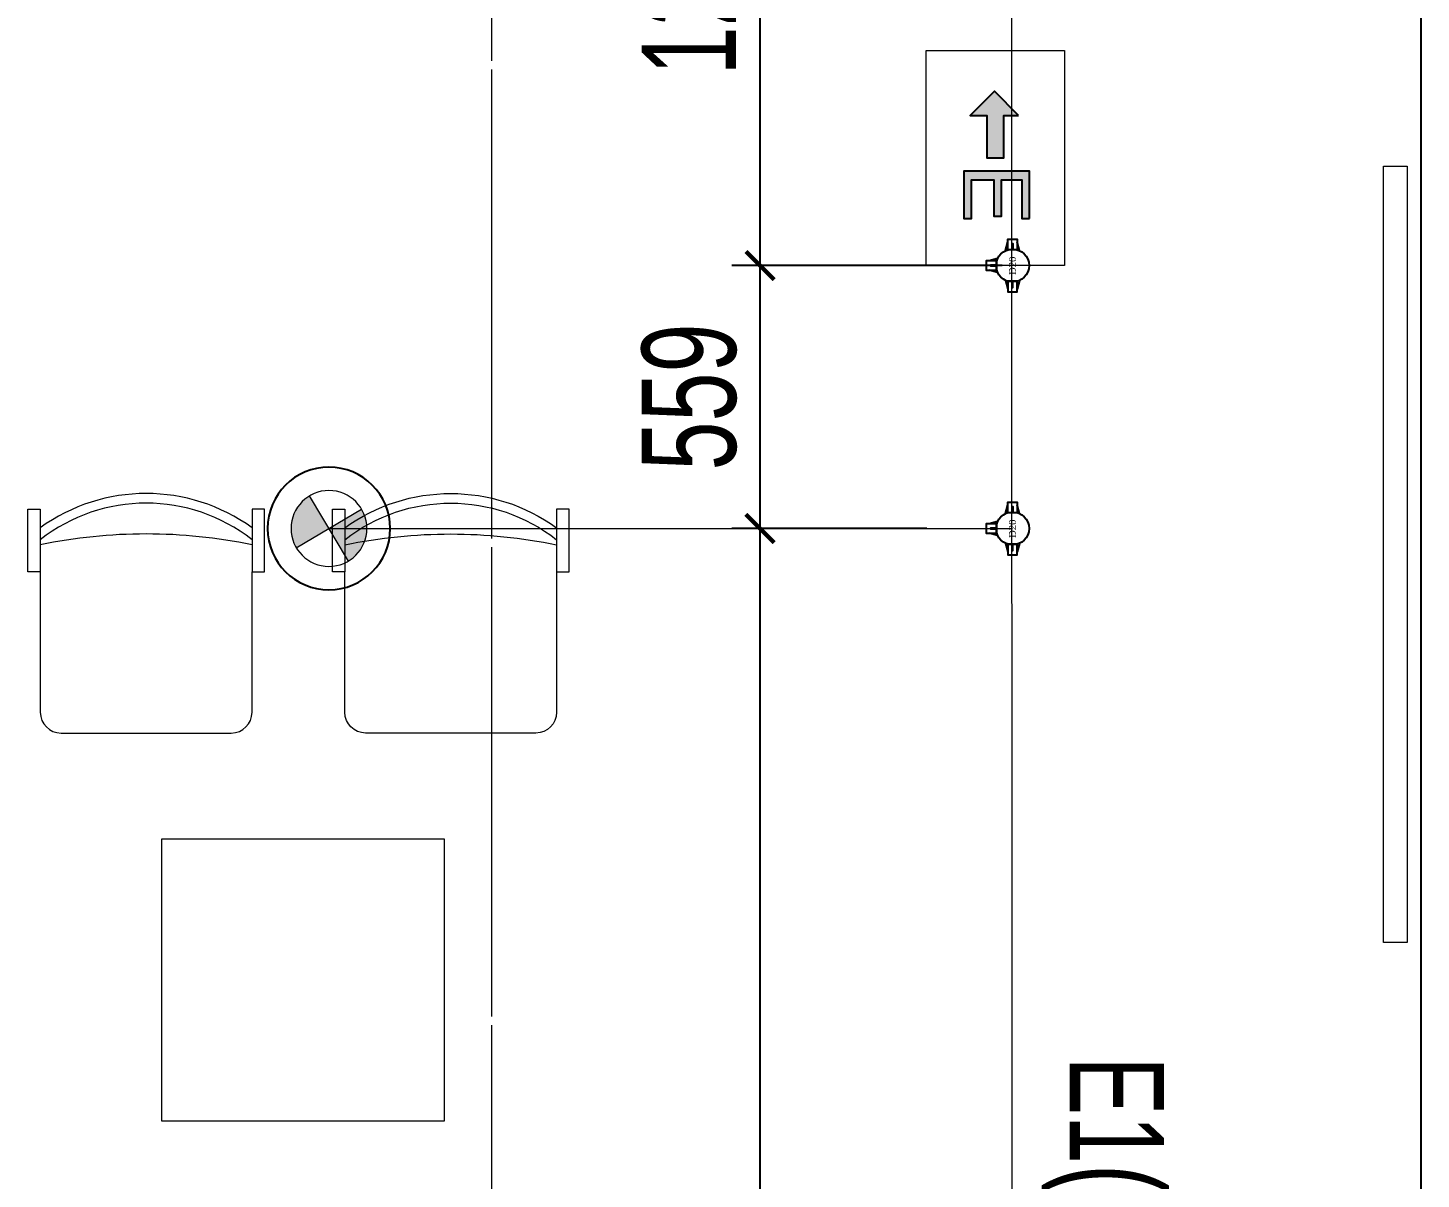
# Model space of a CAD drawing. Header units: millimetres. Extents: x -343543 to 400519, y -115663 to 104219.
# Drawn here: x -158519 to -155558, y 15717 to 18164 of the extents above; entities that cross this region are included whole.
import ezdxf
from ezdxf.xclip import XClip

# ---------------------------------------------------------------- set-up
doc = ezdxf.new("R2010")
doc.units = ezdxf.units.MM
doc.header["$XCLIPFRAME"] = 0
doc.linetypes.add('XREF MAT BANG TUONG XAY$0$CENTER', pattern=[50.8, 31.75, -6.35, 6.35, -6.35])
doc.layers.get('0').update_dxf_attribs({"color": 231, "lineweight": 0})
doc.layers.get('DefPoints').update_dxf_attribs({"color": 191})
for name, color, linetype, lineweight in [('1-INNO-E-Emergency', 1, 'EME', 5), ('A-PATT', 252, 'Continuous', 9), ('A-SYMBOLS', 10, 'Continuous', 13), ('E-EX', 3, 'Continuous', 25), ('kata_dim', 231, 'Continuous', 0), ('SME-E-COND-LTG', 51, 'Continuous', 18), ('SME-E-LTG-TEXT', 53, 'Continuous', 18), ('TEXT DIEN', 3, 'Continuous', 18), ('XREF MAT BANG TUONG XAY$0$A-GRID', 8, 'XREF MAT BANG TUONG XAY$0$CENTER', 15)]:
    doc.layers.add(name, color=color, linetype=linetype, lineweight=lineweight)
doc.layers.add('XREF MAT BANG TUONG XAY$0$A-FNSH', color=8, linetype='Continuous')
doc.layers.add('ống ghen', color=6, linetype='Continuous')
doc.styles.add('ROMANS1', font='vntimeh.shx', dxfattribs={"width": 0.8, "bigfont": 'bigfont.shx'})
doc.styles.add('ROMANSssss', font='vntimeh.shx', dxfattribs={"width": 0.7})
doc.styles.add('SM-DIMTEXT', font='SME.shx', dxfattribs={"width": 0.7})
doc.styles.add('SME-TEXT', font='sme.shx', dxfattribs={"width": 0.7})
doc.linetypes.add('EME', pattern='A,2463.214661,-165.6529,["E",ROMANSssss,S=300,R=360,X=0,Y=-153.361507],-321.423057,2528.257516', length=5478.548134)
doc.dimstyles.new('SDIM-100', dxfattribs={"dimscale": 100, "dimtxt": 2, "dimasz": 0.6, "dimexe": 0.6, "dimexo": 0.2, "dimgap": 0.5, "dimtad": 1, "dimdec": 0, "dimzin": 12, "dimtxsty": 'SM-DIMTEXT', "dimblk": 'ARCHTICK', "dimblk1": 'ARCHTICK', "dimblk2": 'ARCHTICK', "dimcen": 0.12, "dimdle": 0.6, "dimclrd": 7, "dimclre": 8, "dimadec": 0, "dimazin": 3, "dimtfac": 2, "dimtix": 1, "dimtmove": 1, "dimatfit": 3, "dimfxl": 1, "dimtzin": 0, "dimarcsym": 1})

# ---------------------------------------------------------------- blocks, each defined once
blk = doc.blocks.new('XREF MAT BANG TUONG XAY$0$00.xref_IKIGAI_Truc')
at = {"layer": 'XREF MAT BANG TUONG XAY$0$A-GRID', "color": 8, "ltscale": 20}
blk.add_lwpolyline([(23800, -3895), (23800, 22924.4)], dxfattribs=at)
blk = doc.blocks.new('XREF MAT BANG TUONG XAY$0$xref_IKIGAI_Cot')
at = {"layer": 'XREF MAT BANG TUONG XAY$0$A-GRID', "color": 8, "ltscale": 20}
blk.add_lwpolyline([(23800, -3895), (23800, 22924.4)], dxfattribs=at)
blk = doc.blocks.new('XREF MAT BANG NOI THAT$0$YLD.Studio-01-77')
at = {"color": 8}
for p, q in [((0, 388.1), (0, 50)), ((510, 50), (510, 388.1)), ((50, 0), (460, 0))]:
    blk.add_line(p, q, dxfattribs=at)
for points in [[(0, 388.1), (-30, 388.1), (-30, 539.6), (0, 539.6)], [(510, 388.1), (540, 388.1), (540, 539.6), (510, 539.6)]]:
    blk.add_lwpolyline(points, close=True, dxfattribs=at)
for centre, radius, start, end in [((255, 141.1), 435.9, 54.1965, 125.8035), ((255, 141.1), 412.7, 51.8356, 128.1644), ((255, -784.2), 1263.7, 78.3587, 101.6413), ((50, 50), 50, 180, 270), ((460, 50), 50, 270, 0)]:
    blk.add_arc(centre, radius, start, end, dxfattribs=at)
blk = doc.blocks.new('XREF MAT BANG NOI THAT')
at = {"color": 8}
for points in [[(25745, 17870), (25745, 16220), (25695, 16220), (25695, 17870)], [(23698.7, 15840.2), (23098.7, 15840.2), (23098.7, 16440.2), (23698.7, 16440.2)]]:
    blk.add_lwpolyline(points, close=True, dxfattribs=at)
at = {"color": 8, "yscale": 0.8823529411764698, "zscale": 0.8823529411764698}
for p, xscale in [((22840.3, 16665.2), 0.8823529411764698), ((23937.6, 16665.2), -0.8823529411764698)]:
    blk.add_blockref('XREF MAT BANG NOI THAT$0$YLD.Studio-01-77', p, dxfattribs=dict(at, xscale=xscale))
blk = doc.blocks.new('01.Xref _MB T1')
at = {"layer": 'XREF MAT BANG TUONG XAY$0$A-FNSH', "color": 8}
blk.add_lwpolyline([(25775.00136, 14590), (25244.99202, 14590), (25244.99202, 14715.0002), (25774.99876, 14714.99978), (25775.00406, 19174.99957), (25501.68818, 19174.99872), (25501.68818, 19509.9993), (25835.00134, 19509.9993)], dxfattribs=at)
at = {"color": 8}
blk.add_blockref('XREF MAT BANG TUONG XAY$0$00.xref_IKIGAI_Truc', (0.00011, 0), dxfattribs=at)
ref = blk.add_blockref('XREF MAT BANG TUONG XAY$0$xref_IKIGAI_Cot', (-0.00927, -0.00001), dxfattribs=at)
XClip(ref).set_block_clipping_path([(-1610.3425959283, -2225.6693134198), (41829.1295208634, 21555.8819575264)])
at = {"layer": 'A-PATT', "color": 8}
blk.add_blockref('XREF MAT BANG NOI THAT', (0, 0), dxfattribs=at)
blk = doc.blocks.new('Den downligh su co')
at = {"layer": '1-INNO-E-Emergency'}
h = blk.add_hatch(color=1, dxfattribs=at)
h.dxf.hatch_style = 1
h.paths.add_polyline_path([(-51.3, 51.3), (0, 0), (51.3, 51.3, 0.414214)])
h.paths.add_polyline_path([(0, 0), (-51.3, -51.3, 0.414214), (51.3, -51.3)])
at = {"layer": '1-INNO-E-Emergency', "color": 1}
for points in [[(-51.3, 51.3), (51.3, -51.3)], [(-51.3, -51.3), (51.3, 51.3)]]:
    blk.add_lwpolyline(points, dxfattribs=at)
blk.add_circle((0, 0), 72.5, dxfattribs=at)
at = {"layer": 'DefPoints', "ltscale": 5}
blk.add_circle((0, 0), 117.2, dxfattribs=at)
blk = doc.blocks.new('ĐÈN EXIT CHỈ HƯỚNG')
at = {"lineweight": 9}
h = blk.add_hatch(color=256, dxfattribs=at)
h.paths.add_polyline_path([(-17.9, -64.8), (78.3, -64.8), (78.3, -49.1), (-0.3, -49.1), (-0.3, -8.2), (73.3, -8.2), (73.3, 7.3), (-0.3, 7.3), (-0.3, 52.7), (78.3, 52.7), (78.3, 68.3), (-17.9, 68.3)])
h.paths.add_polyline_path([(-130.5, -43.1), (-130.6, -12.8), (-44.6, -12.8), (-44.6, 21.7), (-130.6, 21.7), (-130.6, 55.2), (-179.6, 6.1)])
blk.add_line((-44.6, 21.7), (-44.6, -12.8))
at = {"lineweight": 15, "flags": 128}
blk.add_lwpolyline([(173.2, -135.6), (173.2, 144.4), (-262.4, 144.4), (-262.4, -135.6)], close=True, dxfattribs=at)
at = {"flags": 128}
for points in [[(78.3, -64.8), (-17.9, -64.8), (-17.9, 68.3), (78.3, 68.3), (78.3, 52.7), (-0.3, 52.7), (-0.3, 7.3), (73.3, 7.3), (73.3, -8.2), (-0.3, -8.2), (-0.3, -49.1), (78.3, -49.1)], [(-130.6, -43), (-179.6, 6.1), (-130.6, 55.2), (-130.6, 21.7), (-44.6, 21.7), (-44.6, -12.8), (-130.6, -12.8)]]:
    blk.add_lwpolyline(points, close=True, dxfattribs=at)
blk = doc.blocks.new('c3-20')
at = {"layer": 'ống ghen', "ltscale": 30}
for points in [[(5338959.8, -3869072.3), (5338964.6, -3869054)], [(5338989.3, -3869072.3), (5338984.6, -3869054)], [(5338942.8, -3869089.3), (5338924.6, -3869094)], [(5339006.3, -3869089.3), (5339024.6, -3869094)], [(5338942.8, -3869118.8), (5338924.6, -3869114)], [(5339006.3, -3869118.8), (5339024.6, -3869114)]]:
    blk.add_lwpolyline(points, dxfattribs=at)
for points in [[(5338984.6, -3869070.5), (5338984.6, -3869048), (5338964.6, -3869048), (5338964.6, -3869070.5)], [(5338975.1, -3869069), (5338975.1, -3869057), (5338974, -3869057), (5338974, -3869069)], [(5338941, -3869094), (5338918.6, -3869094), (5338918.6, -3869114), (5338941, -3869114)], [(5338939.6, -3869103.5), (5338927.5, -3869103.5), (5338927.5, -3869104.6), (5338939.6, -3869104.6)], [(5339008.1, -3869094), (5339030.6, -3869094), (5339030.6, -3869114), (5339008.1, -3869114)], [(5339009.6, -3869103.5), (5339021.6, -3869103.5), (5339021.6, -3869104.6), (5339009.6, -3869104.6)]]:
    blk.add_lwpolyline(points, close=True, dxfattribs=at)
blk.add_circle((5338974.6, -3869104), 35, dxfattribs=at)
at = {"layer": 'TEXT DIEN', "ltscale": 30, "style": 'ROMANS1'}
blk.add_text('D20', height=15, dxfattribs=at).set_placement((5338954.5, -3869111.3))
blk = doc.blocks.new('_ArchTick')
at = {"color": 0, "linetype": 'ByBlock', "const_width": 0.15}
blk.add_lwpolyline([(-0.5, -0.5), (0.5, 0.5)], dxfattribs=at)
blk = doc.blocks.new('*D423')
at = {"layer": 'DefPoints', "color": 0, "linetype": 'Continuous', "ltscale": 1000, "transparency": 16777216}
for p in [(-156963, 17100), (-156588.3, 17100), (-156427.2, 12043.3)]:
    blk.add_point(p, dxfattribs=at)
at = {"layer": 'kata_dim', "color": 7, "linetype": 'Continuous', "lineweight": -2, "ltscale": 1000, "transparency": 16777216}
blk.add_line((-156963, 11983.3), (-156963, 17160), dxfattribs=at)
at = {"layer": 'kata_dim', "color": 8, "linetype": 'Continuous', "lineweight": -2, "ltscale": 1000, "transparency": 16777216}
for p, q in [((-156608.3, 17100), (-157023, 17100)), ((-156447.2, 12043.3), (-157023, 12043.3))]:
    blk.add_line(p, q, dxfattribs=at)
at = {"layer": 'kata_dim', "color": 7, "linetype": 'Continuous', "lineweight": -2, "ltscale": 1000, "transparency": 16777216, "xscale": 60, "yscale": 60, "zscale": 60}
for p, rotation in [((-156963, 17100), 90), ((-156963, 12043.3), 270)]:
    blk.add_blockref('_ArchTick', p, dxfattribs=dict(at, rotation=rotation))
at = {"layer": 'kata_dim', "color": 0, "linetype": 'Continuous', "ltscale": 1000, "transparency": 16777216, "insert": (-157113, 14571.6), "char_height": 200, "attachment_point": 5, "rotation": 90, "style": 'SM-DIMTEXT'}
blk.add_mtext('5057', dxfattribs=at)
blk = doc.blocks.new('*D424')
at = {"layer": 'DefPoints', "color": 0, "linetype": 'Continuous', "ltscale": 1000, "transparency": 16777216}
for p in [(-156963, 17659), (-156428.4, 17659), (-156588.3, 17100)]:
    blk.add_point(p, dxfattribs=at)
at = {"layer": 'kata_dim', "color": 7, "linetype": 'Continuous', "lineweight": -2, "ltscale": 1000, "transparency": 16777216}
blk.add_line((-156963, 17040), (-156963, 17719), dxfattribs=at)
at = {"layer": 'kata_dim', "color": 8, "linetype": 'Continuous', "lineweight": -2, "ltscale": 1000, "transparency": 16777216}
for p, q in [((-156448.4, 17659), (-157023, 17659)), ((-156608.3, 17100), (-157023, 17100))]:
    blk.add_line(p, q, dxfattribs=at)
at = {"layer": 'kata_dim', "color": 7, "linetype": 'Continuous', "lineweight": -2, "ltscale": 1000, "transparency": 16777216, "xscale": 60, "yscale": 60, "zscale": 60}
for p, rotation in [((-156963, 17659), 90), ((-156963, 17100), 270)]:
    blk.add_blockref('_ArchTick', p, dxfattribs=dict(at, rotation=rotation))
at = {"layer": 'kata_dim', "color": 0, "linetype": 'Continuous', "ltscale": 1000, "transparency": 16777216, "insert": (-157113, 17379.5), "char_height": 200, "attachment_point": 5, "rotation": 90, "style": 'SM-DIMTEXT'}
blk.add_mtext('559', dxfattribs=at)
blk = doc.blocks.new('*D425')
at = {"layer": 'DefPoints', "color": 0, "linetype": 'Continuous', "ltscale": 1000, "transparency": 16777216}
for p in [(-156963, 18884.2), (-156426.4, 18884.2), (-156428.4, 17659)]:
    blk.add_point(p, dxfattribs=at)
at = {"layer": 'kata_dim', "color": 7, "linetype": 'Continuous', "lineweight": -2, "ltscale": 1000, "transparency": 16777216}
blk.add_line((-156963, 17599), (-156963, 18944.2), dxfattribs=at)
at = {"layer": 'kata_dim', "color": 8, "linetype": 'Continuous', "lineweight": -2, "ltscale": 1000, "transparency": 16777216}
for p, q in [((-156446.4, 18884.2), (-157023, 18884.2)), ((-156448.4, 17659), (-157023, 17659))]:
    blk.add_line(p, q, dxfattribs=at)
at = {"layer": 'kata_dim', "color": 7, "linetype": 'Continuous', "lineweight": -2, "ltscale": 1000, "transparency": 16777216, "xscale": 60, "yscale": 60, "zscale": 60}
for p, rotation in [((-156963, 18884.2), 90), ((-156963, 17659), 270)]:
    blk.add_blockref('_ArchTick', p, dxfattribs=dict(at, rotation=rotation))
at = {"layer": 'kata_dim', "color": 0, "linetype": 'Continuous', "ltscale": 1000, "transparency": 16777216, "insert": (-157113, 18271.6), "char_height": 200, "attachment_point": 5, "rotation": 90, "style": 'SM-DIMTEXT'}
blk.add_mtext('1225', dxfattribs=at)

msp = doc.modelspace()

# ---------------------------------------------------------------- block references
at = {"layer": 'A-SYMBOLS'}
msp.add_blockref('01.Xref _MB T1', (-181333.1, 0), dxfattribs=at)

# ---------------------------------------------------------------- next in the draw order: linework, layer by layer
at = {"layer": 'SME-E-COND-LTG', "color": 1, "linetype": 'Continuous', "ltscale": 1000}
for p, q in [((-156428.7, 19400), (-156426.4, 7886.3)), ((-157879.3, 17100), (-156426.4, 17100))]:
    msp.add_line(p, q, dxfattribs=at)

# ---------------------------------------------------------------- next in the draw order: block references
at = {"layer": '1-INNO-E-Emergency', "xscale": -1.112275862068966, "yscale": 1.112275862068966, "zscale": 1.112275862068966, "rotation": 255.7726182171235}
msp.add_blockref('Den downligh su co', (-157879.3, 17100), dxfattribs=at)
at = {"layer": 'E-EX', "color": 3, "true_color": 0x00ff00, "xscale": -1.050000000000056, "yscale": 1.050000000000056, "zscale": 1.050000000000056, "rotation": 90}
msp.add_blockref('ĐÈN EXIT CHỈ HƯỚNG', (-156458.6, 17840.8), dxfattribs=at)
at = {"layer": 'TEXT DIEN', "ltscale": 30, "rotation": 90.00000000081978}
for p in [(-4025530.4, -5321315.6), (-4025530.4, -5321874.6)]:
    msp.add_blockref('c3-20', p, dxfattribs=at)

# ---------------------------------------------------------------- next in the draw order: texts
at = {"layer": 'SME-E-LTG-TEXT', "style": 'SME-TEXT', "width": 0.7}
msp.add_text('E1(L,N)', height=200, rotation=270, dxfattribs=at).set_placement((-156304.7, 15977.8))

# ---------------------------------------------------------------- next in the draw order: dimensions: what is measured, and where the dimension line sits
at = {"layer": 'kata_dim', "linetype": 'Continuous', "ltscale": 1000}
for base, p1, p2, picture, middle in [((-156963, 18884.2), (-156428.4, 17659), (-156426.4, 18884.2), '*D425', (-157113, 18271.6)), ((-156963, 17659), (-156588.3, 17100), (-156428.4, 17659), '*D424', (-157113, 17379.5)), ((-156963, 17100), (-156427.2, 12043.3), (-156588.3, 17100), '*D423', (-157113, 14571.6))]:
    dim = msp.add_linear_dim(base=base, p1=p1, p2=p2, angle=90, dimstyle='SDIM-100', dxfattribs=at)
    dim.commit()
    dim.dimension.update_dxf_attribs({"geometry": picture, "text_midpoint": middle})

doc.saveas('drawing.dxf')
